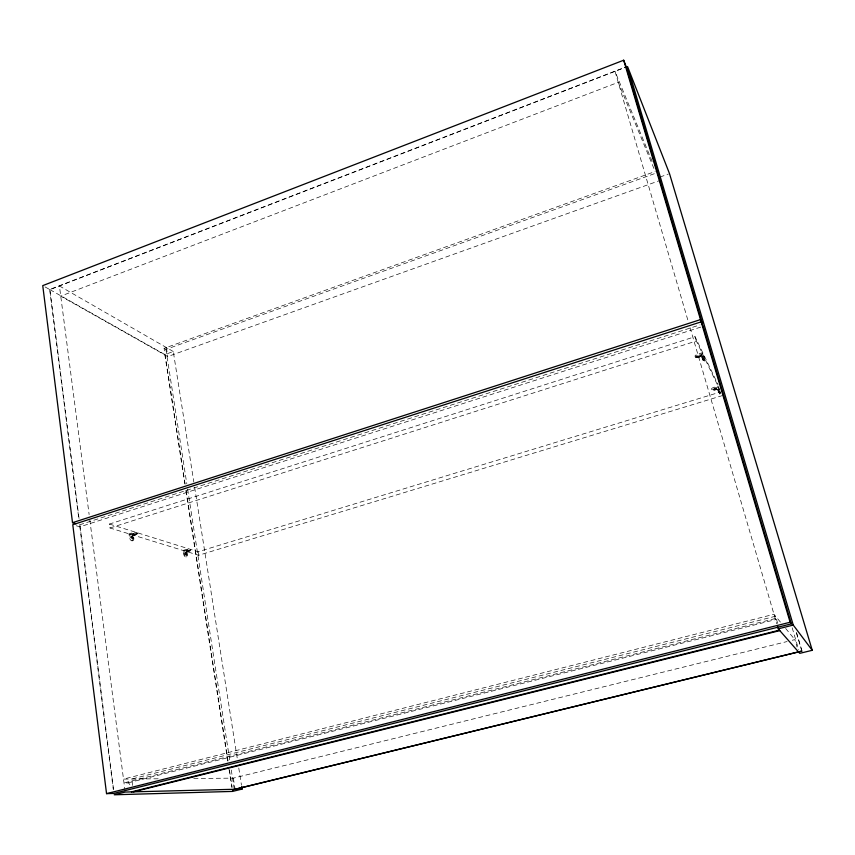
<?xml version="1.0" encoding="UTF-8"?>
<svg xmlns="http://www.w3.org/2000/svg" width="855" height="855" viewBox="0 0 855 855"><rect width="100%" height="100%" fill="white"/><g stroke="black" fill="none" stroke-linecap="round" stroke-linejoin="round"><path stroke-width="0.64" stroke-dasharray="4.28 3.21" d="M718.521 390.66L718.777 392.755L718.916 391.408L717.73 389.356L718.852 391.195M718.777 392.755L718.082 390.788M717.719 389.41L718.424 391.334M134.93 534.899L133.059 533.937L134.93 534.899L132.44 534.418L135.304 533.648L135.913 534.311L135.282 534.781L133.423 533.83L135.282 534.781M132.493 534.813L133.124 534.343M135.817 534.044L135.86 533.905A3.484 0.973 -8.3 0 0 136.554 532.558A3.484 0.973 -8.3 0 0 132.194 532.793L128.945 533.819L129.447 537.432A3.399 1.689 72.4 0 0 131.681 540.798A3.399 1.689 72.4 0 0 133.134 538.543L132.632 534.952L135.87 533.926L132.44 534.418M135.87 534.439L133.476 534.225M703.344 360.041C700.331 349.032 704.563 366.143 702.575 357.86C703.676 364.412 706.38 359.185 703.12 355.092L698.877 356.428A4.008 1.261 -16.5 0 1 695.008 356.332L695.265 357.219A4.008 1.261 -16.5 0 0 699.134 357.305L702.425 356.268L703.783 361.441M702.874 360.19L702.105 358.01M720.487 393.653L719.611 393.92L717.377 387.101L714.31 388.052A3.687 1.069 -16.2 0 0 711.734 389.944L711.499 389.132A3.687 1.069 -16.2 0 1 714.075 387.23L718.008 386.022L720.273 393.193M186.198 551.432L189.254 550.492A3.217 0.844 -9.2 0 0 190.045 549.263A3.217 0.844 -9.2 0 0 186.069 549.509L183.013 550.449L183.526 553.816A3.164 1.464 73.2 0 0 185.514 556.926A3.164 1.464 73.2 0 0 186.711 554.788L186.251 550.866L189.137 550.331L188.784 551.315L187.17 550.449L188.784 551.315M189.35 550.513L186.208 550.983M45.059 286.917L49.665 289.524L626.266 66.786M79.045 518.408L49.921 289.631L626.405 66.979M700.587 356.011A1.988 0.62 -16.5 0 0 698.92 355.904L699.454 357.005A1.988 0.62 -16.5 0 0 700.587 356.011L700.459 355.573A1.988 0.62 -16.5 0 0 698.792 355.466L697.808 355.776A1.988 0.62 -16.5 0 0 696.675 356.77L696.804 357.208A1.988 0.62 -16.5 0 0 698.482 357.315L698.054 355.691L697.937 356.214A1.988 0.62 -16.5 0 0 696.804 357.208M185.129 484.101L164.096 348.348L655.261 171.47M164.096 348.348L165.923 349.396L654.684 173.586M49.921 289.631L164.823 354.558L173.287 351.523L193.807 482.006M659.975 177.06L668.311 174.067M653.925 168.499L618.229 82.337L60.737 296.119L167.762 356.546L659.023 180.811M186.882 550.93L186.315 551.464L188.453 551.411L186.828 550.556L188.453 551.411M716.65 388.886C712.386 388.277 718.082 390.585 715.859 388.288C712.803 387.636 712.728 391.558 714.801 389.549M79.601 524.81L699.967 324.9M76.319 525.772L79.857 526.83L703.173 326.311M722.593 395.523L198.681 555.269L109.985 527.984L109.451 524.051L695.062 336.678L718.008 384.515M109.985 527.984L696.323 340.995L719.162 388.405M129.778 534.386L132.311 533.595A3.484 0.962 -8.3 0 1 136.672 533.36A3.484 0.962 -8.3 0 1 135.977 534.728L133.466 535.519L129.778 534.386L130.174 537.197A3.399 1.689 72.4 0 0 132.407 540.563A3.399 1.689 72.4 0 0 133.85 538.319L133.466 535.519M702.425 356.268L701.324 353.991L698.011 355.039A4.008 1.261 -16.5 0 0 695.265 357.208M131.446 537.175L131.424 536.961A1.689 0.834 72.4 0 1 132.151 536.042A1.689 0.834 72.4 0 1 133.209 537.506L131.082 537.282L133.327 538.329A1.689 0.834 72.4 0 1 132.6 539.249A1.689 0.834 72.4 0 1 131.542 537.795L133.305 538.126M702.981 358.534L701.741 356.503L702.639 359.121M132.119 540.83L132.835 540.606M183.804 550.983L186.187 550.257A3.217 0.844 -9.2 0 1 190.163 550.011A3.217 0.844 -9.2 0 1 189.361 551.24L186.989 551.967L183.804 550.983L184.199 553.613A3.164 1.464 73.2 0 0 186.198 556.723A3.164 1.464 73.2 0 0 187.395 554.585L186.989 551.967M718.318 389.036L715.261 389.976A3.687 1.069 -16.2 0 1 711.734 389.944M185.332 553.57L185.311 553.367A1.571 0.727 73.2 0 1 185.909 552.501A1.571 0.727 73.2 0 1 186.85 553.837L184.99 553.677L186.967 554.617A1.571 0.727 73.2 0 1 186.369 555.494A1.571 0.727 73.2 0 1 185.428 554.147L186.956 554.414M717.965 390.382L718.542 391.74M109.451 524.051L198.136 551.753L720.177 392.082M185.888 556.958L186.572 556.744M187.224 550.823L189.415 550.887M775.239 618.55L123.996 782.902L128.688 782.966L130.494 785.617M128.132 782.838L776.03 619.501M193.764 778.478L233.351 778.136L787.07 641.549M792.264 640.267L794.851 639.626L797.042 647M158.132 778.787L123.494 779.097L773.989 614.275L781.449 623.348M173.287 351.523L59.423 285.965L89.123 514.56M713.038 389.549L716.533 388.48M785.638 628.436L794.851 639.626M719.215 392.627L718.585 390.885M718.157 389.228L718.788 390.97M719.611 393.92L717.377 387.101M704.734 361.141L702.019 352.805L697.755 354.152A4.008 1.261 -16.5 0 0 695.008 356.332M714.919 389.955L714.331 388.608L713.166 389.955M701.966 357.572L702.511 358.683M652.162 161.445L615.023 71.371L688.19 321.266M702.5 357.956L701.324 353.991M796.454 632.294L801.776 650.195M796.518 633.192L801.456 649.821M792.168 627.762L798.613 649.511M695.062 336.678L696.323 340.995M777.687 623.413L775.581 616.22L131.745 779.023L132.589 785.435M690.06 327.679L776.746 623.701M720.38 392.905L718.948 387.956L715.026 389.164A3.687 1.069 -16.2 0 1 711.488 389.132M194.63 487.275L237.316 758.77M238.769 767.993L241.463 785.125M166.362 347.536L167.762 356.546M198.136 551.753L198.681 555.269M233.351 778.136L235.082 789.261M165.923 349.396L186.828 483.898M187.64 489.178L229.856 760.822M231.288 770.056L234.366 789.838M186.155 490.695L228.029 760.886M229.45 770.12L232.111 787.252M164.823 354.558L184.862 483.898M185.877 490.503L227.793 761.057M229.012 768.976L231.876 787.455M190.473 549.594L190.59 550.342M137.089 532.932L137.195 533.734M89.807 519.851L125.012 790.736M79.889 525.023L113.555 789.496M49.665 289.524L78.756 518.205M79.857 526.83L113.277 789.475M700.459 355.573A1.988 0.62 -16.5 0 1 699.326 356.567L698.353 356.877A1.988 0.62 -16.5 0 1 696.675 356.77M186.593 554.339L186.508 553.944A1.571 0.727 73.2 0 0 185.567 552.597A1.571 0.727 73.2 0 0 184.969 553.474L185.086 554.254A1.571 0.727 73.2 0 0 186.027 555.6A1.571 0.727 73.2 0 0 186.625 554.713L186.593 554.339M132.931 538.041L132.846 537.613A1.689 0.834 72.4 0 0 131.788 536.16A1.689 0.834 72.4 0 0 131.072 537.079L131.189 537.902A1.689 0.834 72.4 0 0 132.236 539.366A1.689 0.834 72.4 0 0 132.963 538.447L132.931 538.041"/><path stroke-width="1.28" d="M623.68 60.213L700.502 319.599L702.511 324.088L626.266 66.786L623.68 60.213L42.75 285.623L72.515 522.683L76.063 523.752M72.515 522.683L700.502 319.599M701.164 321.854L72.771 524.714L106.544 793.632L113.79 793.44L791.335 623.84L703.173 326.311L701.164 321.854L790.127 622.237L791.335 623.84M106.544 793.632L790.127 622.237M778.242 628.831L793.258 625.08L812.25 650.302L799.746 653.348L778.242 628.831L777.494 626.266M131.381 791.901L779.418 630.167M133.433 791.848L779.803 630.605M242.083 789.08L232.496 791.42L114.228 794.787L125.183 792.051L242.083 789.08L241.666 786.45M812.25 650.302L669.508 173.64L627.538 66.54L793.258 625.08M801.83 651.093L232.517 789.881L801.83 651.093"/></g></svg>
